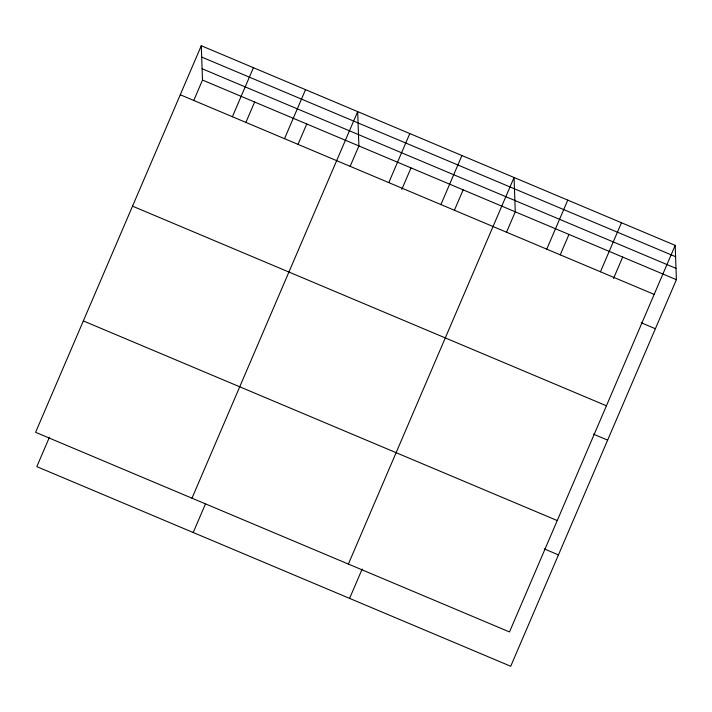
<?xml version="1.0" encoding="UTF-8"?>
<svg xmlns="http://www.w3.org/2000/svg" width="712" height="712" viewBox="0 0 712 712"><rect width="100%" height="100%" fill="white"/><g stroke="black" fill="none" stroke-linecap="round" stroke-linejoin="round"><path stroke-width="1.07" d="M201.282 45.737L35.6 432.309L509.498 631.936L675.181 245.364L201.282 45.737L202.502 80.064L193.744 100.49M49.404 437.275L36.819 466.636L510.718 666.263L676.4 279.691L675.181 245.364M232.397 116.732L253.419 67.693M245.871 122.455L254.629 102.021M284.524 138.689L305.546 89.65M297.999 144.411L306.756 123.977M191.982 498.186L357.673 111.615L358.892 145.942L350.135 166.368M193.201 532.514L205.359 504.158M388.788 182.61L409.8 133.571M401.826 189.356L411.02 167.899M440.915 204.566L461.928 155.528M454.389 210.289L463.147 189.855M348.373 564.064L514.055 177.493L515.274 211.82L506.517 232.245M349.592 598.392L362.177 569.03M546.754 249.147L567.767 200.117M560.228 254.878L568.986 234.444M600.456 271.77L621.478 222.74M613.495 278.517L622.688 257.068M201.683 57.058L675.581 256.694M202.101 68.735L676 268.362M202.502 80.064L676.4 279.691M180.27 94.767L654.168 294.403M641.201 322.75L655.387 328.73M132.53 206.16L606.428 405.787M593.452 434.142L607.639 440.114M83.34 320.916L557.238 520.552M544.271 548.899L558.457 554.879"/></g></svg>
